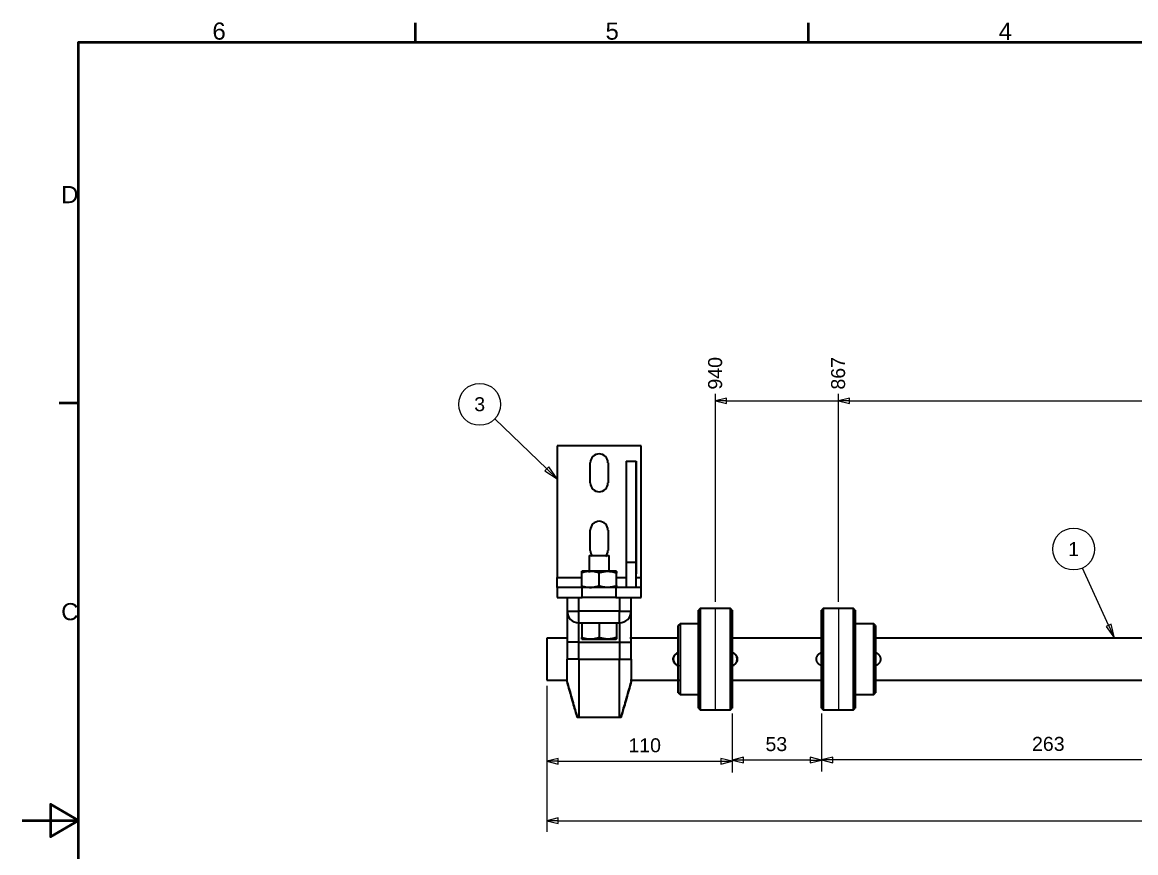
# Paper-space layout 'Roller Drive Assly' of a CAD drawing. Header units: millimetres. Extents: x 0 to 420, y 0 to 297.
# Drawn here: x 0 to 198.3, y 142.8 to 290.5 of the extents above; entities that cross this region are included whole.
import ezdxf

# ---------------------------------------------------------------- set-up
doc = ezdxf.new("R2010")
doc.units = ezdxf.units.MM
doc.linetypes.add('ACAD_ISO08W100', pattern=[36, 24, -3, 6, -3])
for name, color, linetype, lineweight in [('2dTransBorder', 7, 'Continuous', 35), ('Centerline', 7, 'ACAD_ISO08W100', 25), ('Dimensions', 5, 'Continuous', 25), ('Leader Lines', 5, 'Continuous', 25), ('Visible Edges', 7, 'Continuous', 50)]:
    doc.layers.add(name, color=color, linetype=linetype, lineweight=lineweight)
doc.layers.add('Title', color=7, linetype='Continuous')
doc.styles.add('Current-ISO', font='ARIAL.TTF')
doc.styles.add('Text Style19', font='ARIAL.TTF')
doc.styles.add('Text Style6', font='ARIAL.TTF')

# ---------------------------------------------------------------- blocks, each defined once
blk = doc.blocks.new('2dTransSymbol12')
at = {"color": 179}
for points in [[(144.32, 159.79), (142.32, 159.29), (144.32, 158.79), (144.32, 159.79)], [(219.22, 158.79), (221.22, 159.29), (219.22, 159.79), (219.22, 158.79)]]:
    blk.add_solid(points, dxfattribs=at)
at = {"layer": 'Dimensions', "color": 179, "linetype": 'Continuous', "lineweight": 25, "true_color": 0x262659}
for p, q in [((142.32, 167.52), (142.32, 157.29)), ((221.22, 167.52), (221.22, 157.29)), ((144.32, 159.79), (142.32, 159.29)), ((144.32, 159.29), (142.32, 159.29)), ((142.32, 159.29), (144.32, 158.79)), ((144.32, 158.79), (144.32, 159.79)), ((219.22, 159.29), (144.32, 159.29)), ((221.22, 159.29), (219.22, 159.79)), ((219.22, 159.79), (219.22, 158.79)), ((219.22, 159.29), (221.22, 159.29)), ((219.22, 158.79), (221.22, 159.29))]:
    blk.add_line(p, q, dxfattribs=at)
for points in [[(144.32, 159.79), (142.32, 159.29), (144.32, 158.79), (144.32, 159.79)], [(219.22, 158.79), (221.22, 159.29), (219.22, 159.79), (219.22, 158.79)]]:
    blk.add_lwpolyline(points, dxfattribs=at)
at = {"layer": 'Dimensions', "color": 178, "linetype": 'Continuous', "lineweight": 25, "true_color": 0x000003, "insert": (179.8, 160.86), "char_height": 2.489, "attachment_point": 7, "style": 'Text Style6'}
blk.add_mtext('263', dxfattribs=at)
blk = doc.blocks.new('2dTransSymbol13')
at = {"color": 179}
for points in [[(128.42, 159.75), (126.42, 159.25), (128.42, 158.75), (128.42, 159.75)], [(140.32, 158.75), (142.32, 159.25), (140.32, 159.75), (140.32, 158.75)]]:
    blk.add_solid(points, dxfattribs=at)
at = {"layer": 'Dimensions', "color": 179, "linetype": 'Continuous', "lineweight": 25, "true_color": 0x262659}
for p, q in [((126.42, 167.52), (126.42, 157.25)), ((142.32, 167.52), (142.32, 157.25)), ((128.42, 159.75), (126.42, 159.25)), ((128.42, 159.25), (126.42, 159.25)), ((126.42, 159.25), (128.42, 158.75)), ((128.42, 158.75), (128.42, 159.75)), ((140.32, 159.25), (128.42, 159.25)), ((142.32, 159.25), (140.32, 159.75)), ((140.32, 159.75), (140.32, 158.75)), ((140.32, 159.25), (142.32, 159.25)), ((140.32, 158.75), (142.32, 159.25))]:
    blk.add_line(p, q, dxfattribs=at)
for points in [[(128.42, 159.75), (126.42, 159.25), (128.42, 158.75), (128.42, 159.75)], [(140.32, 158.75), (142.32, 159.25), (140.32, 159.75), (140.32, 158.75)]]:
    blk.add_lwpolyline(points, dxfattribs=at)
at = {"layer": 'Dimensions', "linetype": 'Continuous', "lineweight": 25, "insert": (132.34, 160.82), "char_height": 2.489, "attachment_point": 7, "style": 'Text Style6'}
blk.add_mtext('53', dxfattribs=at)
blk = doc.blocks.new('2dTransSymbol14')
at = {"color": 179}
for points in [[(95.42, 159.55), (93.42, 159.05), (95.42, 158.55), (95.42, 159.55)], [(124.42, 158.55), (126.42, 159.05), (124.42, 159.55), (124.42, 158.55)]]:
    blk.add_solid(points, dxfattribs=at)
at = {"layer": 'Dimensions', "color": 179, "linetype": 'Continuous', "lineweight": 25, "true_color": 0x262659}
for p, q in [((93.42, 172.47), (93.42, 157.05)), ((126.42, 167.52), (126.42, 157.05)), ((95.42, 159.55), (93.42, 159.05)), ((95.42, 159.05), (93.42, 159.05)), ((93.42, 159.05), (95.42, 158.55)), ((95.42, 158.55), (95.42, 159.55)), ((95.42, 159.05), (124.42, 159.05)), ((126.42, 159.05), (124.42, 159.55)), ((124.42, 159.55), (124.42, 158.55)), ((124.42, 159.05), (126.42, 159.05)), ((124.42, 158.55), (126.42, 159.05))]:
    blk.add_line(p, q, dxfattribs=at)
for points in [[(95.42, 159.55), (93.42, 159.05), (95.42, 158.55), (95.42, 159.55)], [(124.42, 158.55), (126.42, 159.05), (124.42, 159.55), (124.42, 158.55)]]:
    blk.add_lwpolyline(points, dxfattribs=at)
at = {"layer": 'Dimensions', "color": 178, "linetype": 'Continuous', "lineweight": 25, "true_color": 0x000003, "insert": (107.93, 160.61), "char_height": 2.489, "attachment_point": 7, "style": 'Text Style6'}
blk.add_mtext('110', dxfattribs=at)
blk = doc.blocks.new('2dCenterLine9')
at = {"layer": 'Centerline', "lineweight": 25}
blk.add_line((145.32, 186.42), (145.32, 168.02), dxfattribs=at)
blk = doc.blocks.new('2dCenterLine10')
at = {"layer": 'Centerline', "lineweight": 25}
blk.add_line((123.42, 168.02), (123.42, 186.42), dxfattribs=at)
blk = doc.blocks.new('2dTransSymbol15')
at = {"color": 179}
for points in [[(125.42, 223.68), (123.42, 223.18), (125.42, 222.68), (125.42, 223.68)], [(147.32, 223.68), (145.32, 223.18), (147.32, 222.68), (147.32, 223.68)]]:
    blk.add_solid(points, dxfattribs=at)
at = {"layer": 'Dimensions', "color": 179, "linetype": 'Continuous', "lineweight": 25, "true_color": 0x262659}
for p, q in [((123.42, 210.44), (123.42, 224.41)), ((145.32, 210.44), (145.32, 224.41)), ((125.42, 223.68), (123.42, 223.18)), ((125.42, 223.18), (123.42, 223.18)), ((123.42, 223.18), (125.42, 222.68)), ((125.42, 222.68), (125.42, 223.68)), ((125.42, 223.18), (145.32, 223.18)), ((147.32, 223.68), (145.32, 223.18)), ((147.32, 223.18), (145.32, 223.18)), ((145.32, 223.18), (147.32, 222.68)), ((147.32, 222.68), (147.32, 223.68)), ((147.32, 223.18), (218.22, 223.18)), ((123.42, 195.71), (123.42, 210.44)), ((145.32, 195.71), (145.32, 210.44)), ((123.42, 187.42), (123.42, 195.71)), ((145.32, 187.42), (145.32, 195.71))]:
    blk.add_line(p, q, dxfattribs=at)
for points in [[(125.42, 223.68), (123.42, 223.18), (125.42, 222.68), (125.42, 223.68)], [(147.32, 223.68), (145.32, 223.18), (147.32, 222.68), (147.32, 223.68)]]:
    blk.add_lwpolyline(points, dxfattribs=at)
at = {"layer": 'Dimensions', "linetype": 'Continuous', "lineweight": 25, "char_height": 2.489, "attachment_point": 7, "rotation": 90, "style": 'Text Style6'}
for s, insert in [('940', (124.65, 225.18)), ('867', (146.55, 225.18))]:
    blk.add_mtext(s, dxfattribs=dict(at, insert=insert))
blk = doc.blocks.new('2dTransSymbol23')
at = {"color": 179}
blk.add_solid([(95.42, 148.97), (93.42, 148.47), (95.42, 147.97), (95.42, 148.97)], dxfattribs=at)
at = {"layer": 'Dimensions', "color": 179, "linetype": 'Continuous', "lineweight": 25, "true_color": 0x262659}
for p, q in [((93.42, 172.47), (93.42, 146.47)), ((95.42, 148.97), (93.42, 148.47)), ((95.42, 147.97), (95.42, 148.97)), ((95.42, 148.47), (93.42, 148.47)), ((93.42, 148.47), (95.42, 147.97)), ((95.42, 148.47), (403.42, 148.47))]:
    blk.add_line(p, q, dxfattribs=at)
blk.add_lwpolyline([(95.42, 148.97), (93.42, 148.47), (95.42, 147.97), (95.42, 148.97)], dxfattribs=at)
blk = doc.blocks.new('2dTransSymbol24')
at = {"color": 179}
blk.add_solid([(192.98, 183.04), (194.47, 180.97), (193.89, 183.45), (192.98, 183.04)], dxfattribs=at)
at = {"layer": 'Leader Lines', "color": 179, "linetype": 'Continuous', "lineweight": 25, "true_color": 0x262659}
for p, q in [((193.43, 183.25), (188.77, 193.43)), ((193.89, 183.45), (192.98, 183.04)), ((192.98, 183.04), (194.47, 180.97)), ((193.43, 183.25), (194.47, 180.97)), ((194.47, 180.97), (193.89, 183.45))]:
    blk.add_line(p, q, dxfattribs=at)
blk.add_lwpolyline([(192.98, 183.04), (194.47, 180.97), (193.89, 183.45), (192.98, 183.04)], dxfattribs=at)
blk.add_circle((187.22, 196.81), 3.73, dxfattribs=at)
at = {"layer": 'Leader Lines', "linetype": 'Continuous', "lineweight": 25, "insert": (186.25, 195.56), "char_height": 2.49, "attachment_point": 7, "style": 'Text Style19'}
blk.add_mtext('1', dxfattribs=at)
blk = doc.blocks.new('2dTransSymbol26')
at = {"color": 179}
blk.add_solid([(93.07, 210.7), (95.22, 209.33), (93.77, 211.42), (93.07, 210.7)], dxfattribs=at)
at = {"layer": 'Leader Lines', "color": 179, "linetype": 'Continuous', "lineweight": 25, "true_color": 0x262659}
for p, q in [((93.42, 211.06), (84.13, 219.98)), ((93.77, 211.42), (93.07, 210.7)), ((93.07, 210.7), (95.22, 209.33)), ((93.42, 211.06), (95.22, 209.33)), ((95.22, 209.33), (93.77, 211.42))]:
    blk.add_line(p, q, dxfattribs=at)
blk.add_lwpolyline([(93.07, 210.7), (95.22, 209.33), (93.77, 211.42), (93.07, 210.7)], dxfattribs=at)
blk.add_circle((81.45, 222.55), 3.73, dxfattribs=at)
at = {"layer": 'Leader Lines', "linetype": 'Continuous', "lineweight": 25, "insert": (80.48, 221.3), "char_height": 2.49, "attachment_point": 7, "style": 'Text Style19'}
blk.add_mtext('3', dxfattribs=at)
blk = doc.blocks.new('Default Border')
at = {"layer": '2dTransBorder', "color": 179, "linetype": 'Continuous', "lineweight": 50, "true_color": 0x262659}
for points in [[(70, 287), (70, 290.45)], [(140, 287), (140, 290.45)], [(10, 10), (10, 287), (410, 287), (410, 10), (10, 10)], [(10, 222.75), (6.55, 222.75)], [(0, 148.5), (10, 148.5), (5, 151.39), (5, 145.61), (10, 148.5)]]:
    blk.add_lwpolyline(points, dxfattribs=at)
at = {"layer": '2dTransBorder', "color": 179, "lineweight": 211, "char_height": 3.05, "attachment_point": 7, "style": 'Current-ISO'}
for s, insert in [('6', (33.86, 287.4)), ('5', (103.86, 287.4)), ('4', (173.86, 287.4)), ('D', (6.93, 258.35)), ('C', (6.93, 184.1))]:
    blk.add_mtext(s, dxfattribs=dict(at, insert=insert))
blk = doc.blocks.new('Title')
at = {"layer": '2dTransBorder'}
blk.add_blockref('Default Border', (-10, -10), dxfattribs=at)

psp = doc.layouts.new('Roller Drive Assly')

# ---------------------------------------------------------------- linework, layer by layer
at = {"layer": 'Visible Edges', "color": 179, "linetype": 'Continuous', "lineweight": 35, "true_color": 0x262659}
for p, q in [((95.22, 215.17), (95.22, 191.77)), ((110.22, 215.17), (95.22, 215.17)), ((110.22, 191.77), (110.22, 215.17)), ((101.15, 208.57), (101.15, 212.17)), ((104.3, 212.17), (104.3, 208.57)), ((107.52, 212.47), (107.52, 194.47)), ((107.52, 212.47), (109.32, 212.47)), ((109.32, 212.47), (109.32, 192.37)), ((109.32, 194.47), (109.32, 212.47)), ((101.15, 196.57), (101.15, 200.17)), ((104.3, 200.17), (104.3, 196.57)), ((100.92, 195.67), (104.52, 195.67)), ((100.92, 195.67), (100.92, 192.62)), ((104.52, 192.73), (104.52, 195.67)), ((107.52, 194.47), (107.52, 189.97)), ((107.52, 194.47), (109.32, 194.47)), ((109.32, 189.97), (109.32, 194.47)), ((105.73, 192.85), (99.61, 192.85)), ((99.61, 190.26), (99.61, 192.57)), ((102.72, 190.29), (102.72, 192.54)), ((105.84, 192.79), (105.73, 192.85)), ((105.84, 190.31), (105.84, 192.51)), ((95.22, 191.77), (99.71, 191.77)), ((95.22, 189.97), (95.22, 191.77)), ((105.74, 191.77), (107.6, 191.77)), ((109.13, 191.77), (110.22, 191.77)), ((110.22, 189.97), (110.22, 191.77)), ((99.72, 189.97), (95.22, 189.97)), ((95.22, 189.97), (95.22, 188.17)), ((99.72, 188.17), (99.72, 189.97)), ((105.72, 189.97), (99.72, 189.97)), ((110.22, 189.97), (105.72, 189.97)), ((105.72, 189.97), (105.72, 188.17)), ((105.73, 189.97), (105.84, 190.04)), ((110.22, 188.17), (110.22, 189.97)), ((95.22, 188.17), (99.72, 188.17)), ((97.02, 188.17), (97.02, 185.77)), ((99.12, 185.77), (99.12, 188.17)), ((105.72, 188.17), (99.72, 188.17)), ((105.72, 188.17), (110.22, 188.17)), ((106.32, 188.17), (106.32, 185.77)), ((108.42, 185.77), (108.42, 188.17)), ((97.02, 185.77), (97.02, 180.22)), ((97.02, 185.77), (99.12, 185.77)), ((97.02, 185.77), (97.02, 180.22)), ((99.12, 183.67), (99.12, 185.77)), ((106.32, 185.77), (99.12, 185.77)), ((106.32, 183.67), (106.32, 185.77)), ((106.32, 185.77), (108.42, 185.77)), ((108.42, 180.22), (108.42, 185.77)), ((108.42, 180.22), (108.42, 185.77)), ((120.72, 186.22), (120.42, 185.92)), ((120.42, 168.52), (120.42, 185.92)), ((120.72, 186.22), (120.72, 177.22)), ((126.12, 186.22), (120.72, 186.22)), ((126.12, 168.22), (126.12, 186.22)), ((126.42, 185.92), (126.12, 186.22)), ((126.42, 185.92), (126.42, 177.22)), ((142.62, 186.22), (142.32, 185.92)), ((142.32, 177.22), (142.32, 185.92)), ((142.62, 186.22), (142.62, 168.22)), ((148.02, 186.22), (142.62, 186.22)), ((148.02, 177.22), (148.02, 186.22)), ((148.32, 185.92), (148.02, 186.22)), ((148.32, 185.92), (148.32, 168.52)), ((99.12, 183.67), (102.18, 183.67)), ((99.12, 180.22), (99.12, 183.67)), ((99.61, 183.67), (99.61, 181.08)), ((99.61, 183.67), (102.72, 183.67)), ((102.72, 183.67), (102.72, 181.11)), ((102.72, 183.67), (105.84, 183.67)), ((103.27, 183.67), (106.32, 183.67)), ((105.84, 183.67), (105.84, 181.13)), ((106.32, 183.67), (106.32, 180.22)), ((117.12, 183.52), (116.82, 183.22)), ((116.82, 171.22), (116.82, 183.22)), ((117.12, 183.52), (117.12, 177.22)), ((120.42, 183.52), (117.12, 183.52)), ((151.62, 183.52), (148.32, 183.52)), ((151.62, 177.22), (151.62, 183.52)), ((151.92, 183.22), (151.62, 183.52)), ((151.92, 183.22), (151.92, 171.22)), ((93.42, 180.97), (93.42, 173.47)), ((97.06, 180.97), (93.42, 180.97)), ((99.61, 180.79), (102.67, 180.79)), ((102.67, 180.79), (105.73, 180.79)), ((105.73, 180.79), (105.84, 180.86)), ((116.85, 180.97), (108.17, 180.97)), ((142.26, 180.97), (126.2, 180.97)), ((211.54, 180.97), (151.72, 180.97)), ((97.02, 180.22), (97.02, 177.22)), ((99.12, 180.22), (97.02, 180.22)), ((99.12, 177.22), (99.12, 180.22)), ((99.12, 180.22), (106.32, 180.22)), ((106.32, 180.22), (108.42, 180.22)), ((106.32, 180.22), (106.32, 177.22)), ((108.42, 177.22), (108.42, 180.22)), ((97.02, 173.15), (97.02, 177.22)), ((99.12, 177.22), (97.02, 177.22)), ((97.02, 173.15), (97.02, 177.22)), ((99.12, 177.22), (99.12, 166.87)), ((99.12, 177.22), (106.32, 177.22)), ((106.32, 177.22), (108.42, 177.22)), ((106.32, 166.87), (106.32, 177.22)), ((108.42, 177.22), (108.42, 173.15)), ((108.42, 177.22), (108.42, 173.15)), ((117.12, 177.22), (117.12, 170.92)), ((120.72, 177.22), (120.72, 168.22)), ((126.42, 177.22), (126.42, 168.52)), ((142.32, 168.52), (142.32, 177.22)), ((148.02, 168.22), (148.02, 177.22)), ((151.62, 170.92), (151.62, 177.22)), ((93.42, 173.47), (97.16, 173.47)), ((108.27, 173.47), (116.96, 173.47)), ((126.31, 173.47), (142.36, 173.47)), ((151.82, 173.47), (211.65, 173.47)), ((116.82, 171.22), (117.12, 170.92)), ((117.12, 170.92), (120.42, 170.92)), ((148.32, 170.92), (151.62, 170.92)), ((151.62, 170.92), (151.92, 171.22)), ((99.12, 166.87), (106.32, 166.87)), ((120.42, 168.52), (120.72, 168.22)), ((120.72, 168.22), (126.12, 168.22)), ((126.12, 168.22), (126.42, 168.52)), ((142.32, 168.52), (142.62, 168.22)), ((142.62, 168.22), (148.02, 168.22)), ((148.02, 168.22), (148.32, 168.52))]:
    psp.add_line(p, q, dxfattribs=at)
for points in [[(99.61, 192.57), (99.61, 192.59), (99.61, 192.61), (99.61, 192.63), (99.61, 192.65), (99.61, 192.67), (99.61, 192.69), (99.61, 192.71), (99.61, 192.72), (99.61, 192.74), (99.61, 192.75), (99.61, 192.77), (99.61, 192.78), (99.61, 192.79), (99.61, 192.8), (99.61, 192.81), (99.61, 192.82), (99.61, 192.83), (99.61, 192.83), (99.61, 192.84), (99.61, 192.84), (99.61, 192.85), (99.61, 192.85), (99.61, 192.85), (99.61, 192.85)], [(102.72, 192.54), (102.58, 192.59), (102.43, 192.63), (102.29, 192.67), (102.16, 192.71), (102.02, 192.74), (101.89, 192.76), (101.77, 192.79), (101.64, 192.8), (101.52, 192.82), (101.4, 192.83), (101.28, 192.83), (101.16, 192.84), (101.04, 192.84), (100.92, 192.83), (100.79, 192.82), (100.67, 192.81), (100.55, 192.8), (100.42, 192.78), (100.3, 192.75), (100.16, 192.73), (100.03, 192.69), (99.89, 192.66), (99.75, 192.62), (99.61, 192.57)], [(105.84, 192.51), (105.69, 192.56), (105.55, 192.6), (105.41, 192.64), (105.28, 192.68), (105.14, 192.71), (105.01, 192.73), (104.89, 192.75), (104.76, 192.77), (104.64, 192.78), (104.52, 192.79), (104.4, 192.8), (104.27, 192.8), (104.15, 192.8), (104.03, 192.8), (103.91, 192.79), (103.79, 192.78), (103.67, 192.76), (103.54, 192.74), (103.41, 192.72), (103.28, 192.69), (103.15, 192.66), (103.01, 192.63), (102.87, 192.59), (102.72, 192.54)], [(105.84, 192.51), (105.84, 192.56), (105.84, 192.6), (105.84, 192.64), (105.84, 192.67), (105.84, 192.7), (105.84, 192.72), (105.84, 192.74), (105.84, 192.76), (105.84, 192.77), (105.84, 192.78), (105.84, 192.78), (105.84, 192.79), (105.84, 192.78), (105.84, 192.78), (105.84, 192.77), (105.84, 192.76), (105.84, 192.74), (105.84, 192.72), (105.84, 192.7), (105.84, 192.67), (105.84, 192.64), (105.84, 192.6), (105.84, 192.56), (105.84, 192.51)], [(99.61, 190.26), (99.75, 190.21), (99.89, 190.17), (100.03, 190.13), (100.16, 190.1), (100.3, 190.07), (100.42, 190.05), (100.55, 190.03), (100.67, 190.01), (100.79, 190), (100.92, 190), (101.04, 189.99), (101.16, 189.99), (101.28, 189.99), (101.4, 190), (101.52, 190.01), (101.64, 190.02), (101.77, 190.04), (101.89, 190.06), (102.02, 190.09), (102.16, 190.12), (102.29, 190.15), (102.43, 190.19), (102.58, 190.24), (102.72, 190.29)], [(99.61, 189.97), (99.61, 189.97), (99.61, 189.98), (99.61, 189.98), (99.61, 189.98), (99.61, 189.99), (99.61, 189.99), (99.61, 190), (99.61, 190.01), (99.61, 190.02), (99.61, 190.02), (99.61, 190.04), (99.61, 190.05), (99.61, 190.06), (99.61, 190.07), (99.61, 190.09), (99.61, 190.1), (99.61, 190.12), (99.61, 190.13), (99.61, 190.15), (99.61, 190.17), (99.61, 190.19), (99.61, 190.21), (99.61, 190.23), (99.61, 190.26)], [(102.72, 190.29), (102.87, 190.24), (103.01, 190.2), (103.15, 190.16), (103.28, 190.13), (103.41, 190.11), (103.54, 190.08), (103.67, 190.06), (103.79, 190.05), (103.91, 190.04), (104.03, 190.03), (104.15, 190.02), (104.27, 190.02), (104.4, 190.03), (104.52, 190.03), (104.64, 190.04), (104.76, 190.06), (104.89, 190.07), (105.01, 190.09), (105.14, 190.12), (105.28, 190.15), (105.41, 190.18), (105.55, 190.22), (105.69, 190.27), (105.84, 190.31)], [(105.84, 190.31), (105.84, 190.27), (105.84, 190.23), (105.84, 190.19), (105.84, 190.16), (105.84, 190.13), (105.84, 190.1), (105.84, 190.08), (105.84, 190.07), (105.84, 190.06), (105.84, 190.05), (105.84, 190.04), (105.84, 190.04), (105.84, 190.04), (105.84, 190.05), (105.84, 190.06), (105.84, 190.07), (105.84, 190.08), (105.84, 190.1), (105.84, 190.13), (105.84, 190.16), (105.84, 190.19), (105.84, 190.23), (105.84, 190.27), (105.84, 190.31)], [(99.61, 181.08), (99.75, 181.03), (99.89, 180.99), (100.03, 180.95), (100.16, 180.92), (100.3, 180.89), (100.42, 180.87), (100.55, 180.85), (100.67, 180.83), (100.79, 180.82), (100.92, 180.82), (101.04, 180.81), (101.16, 180.81), (101.28, 180.81), (101.4, 180.82), (101.52, 180.83), (101.64, 180.84), (101.77, 180.86), (101.89, 180.88), (102.02, 180.91), (102.16, 180.94), (102.29, 180.97), (102.43, 181.01), (102.58, 181.06), (102.72, 181.11)], [(99.61, 180.79), (99.61, 180.79), (99.61, 180.8), (99.61, 180.8), (99.61, 180.8), (99.61, 180.81), (99.61, 180.81), (99.61, 180.82), (99.61, 180.83), (99.61, 180.84), (99.61, 180.84), (99.61, 180.86), (99.61, 180.87), (99.61, 180.88), (99.61, 180.89), (99.61, 180.91), (99.61, 180.92), (99.61, 180.94), (99.61, 180.95), (99.61, 180.97), (99.61, 180.99), (99.61, 181.01), (99.61, 181.03), (99.61, 181.05), (99.61, 181.08)], [(102.72, 181.11), (102.87, 181.06), (103.01, 181.02), (103.15, 180.98), (103.28, 180.95), (103.41, 180.93), (103.54, 180.9), (103.67, 180.88), (103.79, 180.87), (103.91, 180.86), (104.03, 180.85), (104.15, 180.84), (104.27, 180.84), (104.4, 180.85), (104.52, 180.85), (104.64, 180.86), (104.76, 180.88), (104.89, 180.89), (105.01, 180.91), (105.14, 180.94), (105.28, 180.97), (105.41, 181), (105.55, 181.04), (105.69, 181.09), (105.84, 181.13)], [(105.84, 181.13), (105.84, 181.09), (105.84, 181.05), (105.84, 181.01), (105.84, 180.98), (105.84, 180.95), (105.84, 180.92), (105.84, 180.9), (105.84, 180.89), (105.84, 180.88), (105.84, 180.87), (105.84, 180.86), (105.84, 180.86), (105.84, 180.86), (105.84, 180.87), (105.84, 180.88), (105.84, 180.89), (105.84, 180.9), (105.84, 180.92), (105.84, 180.95), (105.84, 180.98), (105.84, 181.01), (105.84, 181.05), (105.84, 181.09), (105.84, 181.13)], [(115.92, 177.22), (115.93, 177.29), (115.93, 177.36), (115.94, 177.43), (115.96, 177.5), (115.98, 177.57), (116, 177.64), (116.03, 177.7), (116.06, 177.77), (116.09, 177.83), (116.13, 177.89), (116.17, 177.95), (116.21, 178), (116.26, 178.05), (116.31, 178.1), (116.36, 178.15), (116.41, 178.19), (116.47, 178.23), (116.53, 178.27), (116.59, 178.3), (116.66, 178.33), (116.73, 178.35), (116.79, 178.38), (116.86, 178.39), (116.93, 178.41)], [(116.89, 176.05), (116.83, 176.06), (116.76, 176.08), (116.69, 176.1), (116.63, 176.13), (116.57, 176.16), (116.51, 176.2), (116.45, 176.23), (116.39, 176.27), (116.34, 176.32), (116.29, 176.36), (116.24, 176.41), (116.2, 176.46), (116.16, 176.51), (116.12, 176.57), (116.08, 176.63), (116.05, 176.69), (116.02, 176.75), (116, 176.82), (115.97, 176.88), (115.96, 176.95), (115.94, 177.02), (115.93, 177.09), (115.93, 177.16), (115.92, 177.22)], [(127.32, 177.22), (127.32, 177.15), (127.32, 177.08), (127.31, 177.01), (127.29, 176.94), (127.27, 176.87), (127.25, 176.8), (127.22, 176.73), (127.19, 176.67), (127.15, 176.6), (127.11, 176.54), (127.07, 176.48), (127.02, 176.43), (126.98, 176.38), (126.93, 176.33), (126.87, 176.29), (126.82, 176.24), (126.76, 176.2), (126.69, 176.17), (126.63, 176.13), (126.56, 176.1), (126.49, 176.08), (126.42, 176.06), (126.35, 176.04), (126.28, 176.03)], [(126.32, 178.41), (126.39, 178.39), (126.46, 178.38), (126.52, 178.35), (126.59, 178.33), (126.66, 178.3), (126.72, 178.27), (126.78, 178.23), (126.84, 178.19), (126.89, 178.15), (126.94, 178.1), (126.99, 178.05), (127.04, 178), (127.08, 177.95), (127.12, 177.89), (127.16, 177.83), (127.19, 177.77), (127.22, 177.7), (127.25, 177.64), (127.27, 177.57), (127.29, 177.5), (127.31, 177.43), (127.32, 177.36), (127.32, 177.29), (127.32, 177.22)], [(141.42, 177.22), (141.43, 177.29), (141.43, 177.35), (141.44, 177.42), (141.45, 177.49), (141.47, 177.55), (141.49, 177.62), (141.52, 177.68), (141.54, 177.75), (141.58, 177.81), (141.61, 177.86), (141.65, 177.92), (141.69, 177.97), (141.73, 178.02), (141.77, 178.07), (141.82, 178.11), (141.87, 178.16), (141.92, 178.2), (141.98, 178.24), (142.04, 178.27), (142.1, 178.3), (142.16, 178.33), (142.22, 178.35), (142.29, 178.38), (142.36, 178.39)], [(142.32, 176.06), (142.25, 176.08), (142.19, 176.1), (142.13, 176.13), (142.07, 176.16), (142.01, 176.19), (141.96, 176.23), (141.9, 176.26), (141.85, 176.31), (141.8, 176.35), (141.76, 176.39), (141.72, 176.44), (141.68, 176.49), (141.64, 176.54), (141.6, 176.6), (141.57, 176.65), (141.54, 176.71), (141.51, 176.77), (141.49, 176.84), (141.47, 176.9), (141.45, 176.96), (141.44, 177.03), (141.43, 177.09), (141.43, 177.16), (141.42, 177.22)], [(152.82, 177.22), (152.82, 177.15), (152.82, 177.08), (152.81, 177.01), (152.79, 176.94), (152.77, 176.87), (152.75, 176.8), (152.72, 176.73), (152.69, 176.67), (152.65, 176.6), (152.61, 176.54), (152.57, 176.48), (152.52, 176.43), (152.48, 176.38), (152.43, 176.33), (152.37, 176.29), (152.32, 176.24), (152.26, 176.2), (152.19, 176.17), (152.13, 176.13), (152.06, 176.1), (151.99, 176.08), (151.92, 176.06), (151.85, 176.04), (151.78, 176.03)], [(151.82, 178.41), (151.89, 178.39), (151.96, 178.38), (152.02, 178.35), (152.09, 178.33), (152.16, 178.3), (152.22, 178.27), (152.28, 178.23), (152.34, 178.19), (152.39, 178.15), (152.44, 178.1), (152.49, 178.05), (152.54, 178), (152.58, 177.95), (152.62, 177.89), (152.66, 177.83), (152.69, 177.77), (152.72, 177.7), (152.75, 177.64), (152.77, 177.57), (152.79, 177.5), (152.81, 177.43), (152.82, 177.36), (152.82, 177.29), (152.82, 177.22)], [(97.02, 173.15), (97.08, 172.95), (97.21, 172.5), (97.35, 172.03), (97.49, 171.54), (97.62, 171.08), (97.74, 170.65), (97.86, 170.23), (97.98, 169.82), (98.09, 169.44), (98.18, 169.11), (98.28, 168.78), (98.36, 168.48), (98.44, 168.2), (98.51, 167.96), (98.58, 167.73), (98.63, 167.54), (98.68, 167.37), (98.72, 167.23), (98.76, 167.11), (98.78, 167.01), (98.8, 166.95), (98.81, 166.91), (98.82, 166.9), (98.81, 166.91), (98.8, 166.95), (98.78, 167.01), (98.76, 167.11), (98.72, 167.23), (98.68, 167.37), (98.63, 167.54), (98.58, 167.73), (98.51, 167.96), (98.44, 168.2), (98.36, 168.48), (98.28, 168.78), (98.18, 169.11), (98.09, 169.44), (97.98, 169.82), (97.86, 170.23), (97.74, 170.65), (97.62, 171.08), (97.49, 171.54), (97.35, 172.03), (97.21, 172.5), (97.08, 172.95), (97.02, 173.15)], [(108.42, 173.15), (108.37, 172.95), (108.24, 172.5), (108.1, 172.03), (107.96, 171.54), (107.83, 171.08), (107.71, 170.65), (107.59, 170.23), (107.47, 169.82), (107.36, 169.44), (107.27, 169.11), (107.17, 168.78), (107.08, 168.48), (107.01, 168.2), (106.94, 167.96), (106.87, 167.73), (106.81, 167.54), (106.77, 167.37), (106.73, 167.23), (106.69, 167.11), (106.66, 167.01), (106.65, 166.95), (106.63, 166.91), (106.63, 166.9), (106.63, 166.91), (106.65, 166.95), (106.66, 167.01), (106.69, 167.11), (106.73, 167.23), (106.77, 167.37), (106.81, 167.54), (106.87, 167.73), (106.94, 167.96), (107.01, 168.2), (107.08, 168.48), (107.17, 168.78), (107.27, 169.11), (107.36, 169.44), (107.47, 169.82), (107.59, 170.23), (107.71, 170.65), (107.83, 171.08), (107.96, 171.54), (108.1, 172.03), (108.24, 172.5), (108.37, 172.95), (108.42, 173.15)]]:
    psp.add_lwpolyline(points, dxfattribs=at)
for centre, radius, start, end in [((102.72, 212.17), 1.57, 0, 180), ((102.72, 208.57), 1.57, 180, 0), ((102.72, 200.17), 1.57, 0, 180), ((102.72, 196.57), 1.58, 180.0057, 221.3191), ((102.72, 196.57), 1.57, 315.006, 359.9943), ((99.12, 185.77), 2.1, 180, 270), ((106.32, 185.77), 2.1, 270, 0), ((106.32, 185.77), 2.1, 270, 0), ((117.12, 177.22), 1.2, 102.8339, 261.5154), ((126.12, 177.22), 1.2, 278.5241, 81.4782), ((99.12, 168.97), 2.1, 261.6091, 270), ((106.32, 168.97), 2.1, 270, 278.3909)]:
    psp.add_arc(centre, radius, start, end, dxfattribs=at)

# ---------------------------------------------------------------- block references
at = {"layer": 'Centerline'}
for name in ['2dCenterLine10', '2dCenterLine9']:
    psp.add_blockref(name, (0, 0), dxfattribs=at)
at = {"layer": 'Dimensions'}
for name in ['2dTransSymbol15', '2dTransSymbol14', '2dTransSymbol23', '2dTransSymbol13', '2dTransSymbol12']:
    psp.add_blockref(name, (0, 0), dxfattribs=at)
at = {"layer": 'Leader Lines'}
for name in ['2dTransSymbol26', '2dTransSymbol24']:
    psp.add_blockref(name, (0, 0), dxfattribs=at)
at = {"layer": 'Title'}
psp.add_blockref('Title', (10, 10), dxfattribs=at)

doc.saveas('drawing.dxf')
